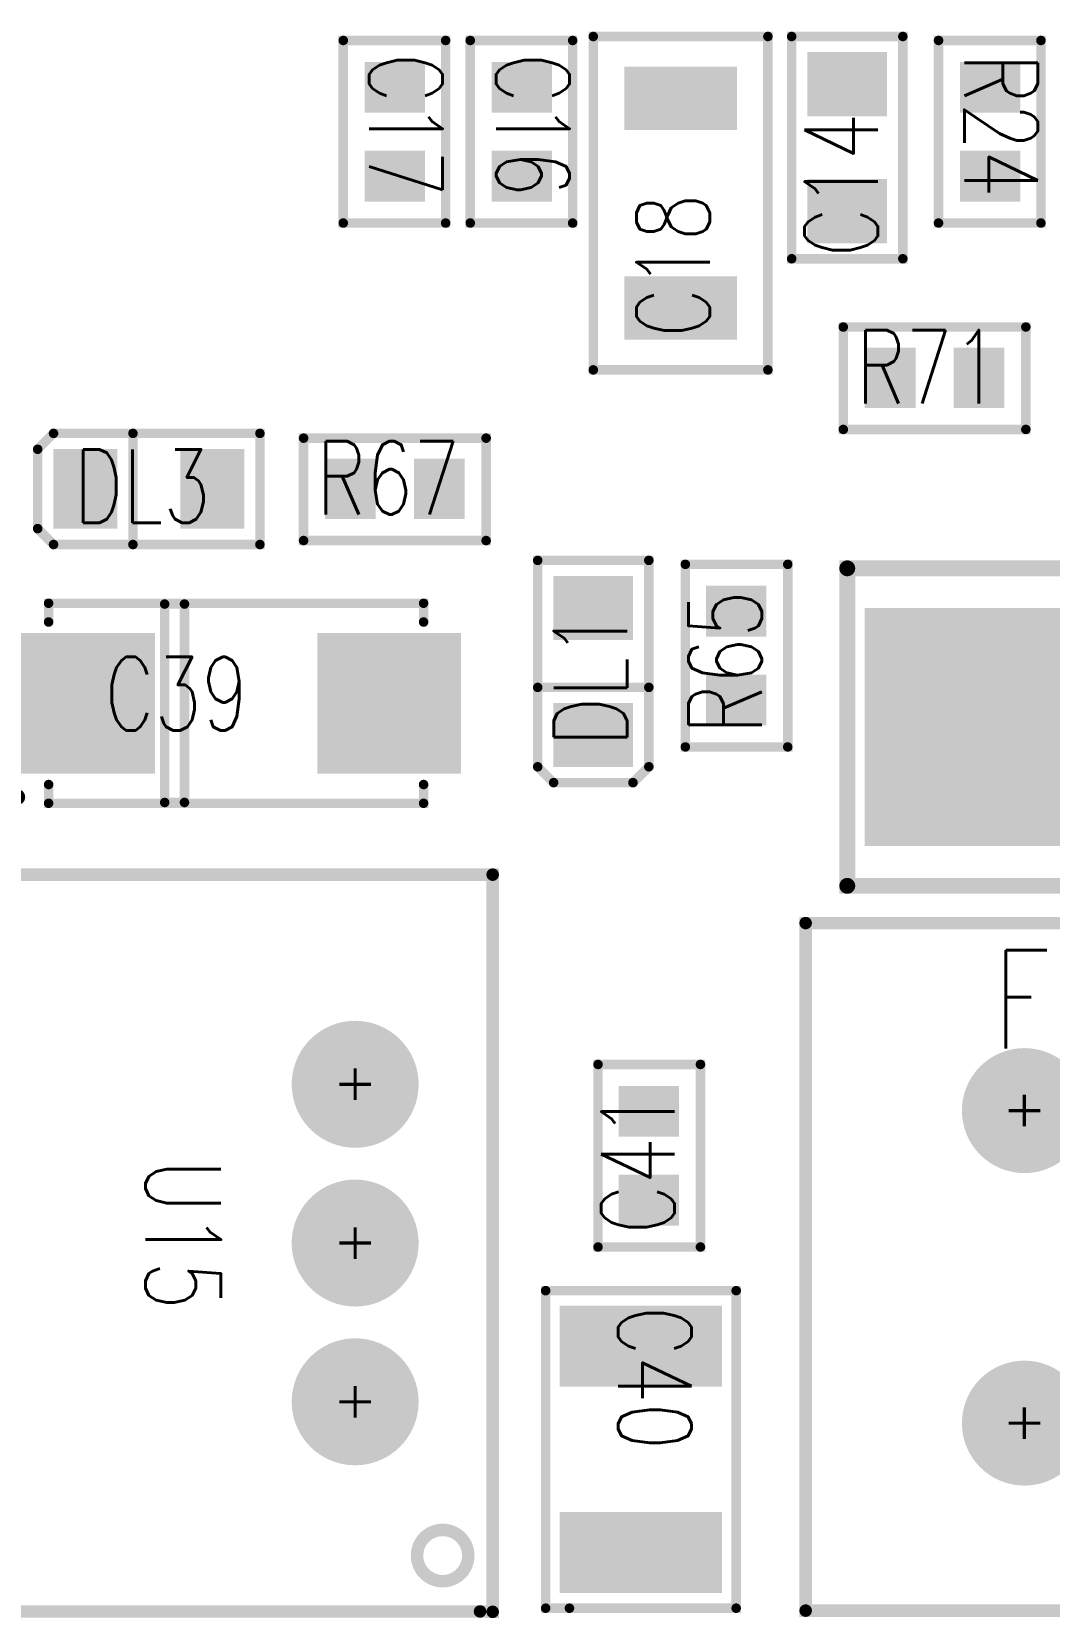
# Model space of a CAD drawing. Extents: x -268 to 95, y -38 to 132.
# Drawn here: x -176.88 to -160.6, y 83.15 to 108.53 of the extents above; entities that cross this region are included whole.
import ezdxf

# ---------------------------------------------------------------- set-up
doc = ezdxf.new("R2010")
doc.units = 0
for name, color, linetype in [('DRIL_NPLTE_THRU_01', 96, 'CONTINUOUS'), ('DRIL_NPLTE_THRU_06', 16, 'CONTINUOUS'), ('DRIL_PLTE_THRU_01', 96, 'CONTINUOUS'), ('DRIL_PLTE_THRU_06', 16, 'CONTINUOUS'), ('DRIL_SYMBOL', 2, 'CONTINUOUS'), ('PADS_BOT', 1, 'CONTINUOUS'), ('PADS_INNER', 3, 'CONTINUOUS'), ('PADS_TOP', 3, 'CONTINUOUS'), ('PART_NAME_26', 255, 'CONTINUOUS'), ('PART_TOP_2DLINE_26', 255, 'CONTINUOUS'), ('PART_TOP_COPPER_26', 255, 'CONTINUOUS')]:
    doc.layers.add(name, color=color, linetype=linetype)
doc.styles.add('W0$1524', font='simplex', dxfattribs={"width": 0.75})
doc.styles.add('W0$2032', font='simplex', dxfattribs={"width": 0.75})
doc.styles.add('W0$2497666667', font='simplex', dxfattribs={"width": 0.75})

# ---------------------------------------------------------------- blocks, each defined once
blk = doc.blocks.new('SMOOTH_0$1524')
at = {"const_width": 0.0762}
blk.add_lwpolyline([(-0.0381, 0, 1), (0.0381, 0, 1)], format="xyb", close=True, dxfattribs=at)
blk = doc.blocks.new('PART_BODY_TOP_60')
at = {"layer": 'PART_TOP_2DLINE_26', "const_width": 0.152}
blk.add_lwpolyline([(-1.778, -0.889), (-1.778, 0.889), (1.778, 0.889), (1.778, -0.889), (-1.778, -0.889)], dxfattribs=at)
at = {"layer": 'PART_TOP_2DLINE_26'}
for p in [(-1.778, 0.889), (1.778, 0.889), (-1.778, -0.889), (-1.778, -0.889), (1.778, -0.889)]:
    blk.add_blockref('SMOOTH_0$1524', p, dxfattribs=at)
blk = doc.blocks.new('DRIL_HOLE_0')
blk.add_lwpolyline([(0, 0, 1), (0, 0, 1)], format="xyb", close=True)
blk = doc.blocks.new('PAD_0')
blk.add_lwpolyline([(0, 0, 1), (0, 0, 1)], format="xyb", close=True)
blk = doc.blocks.new('PAD_2')
at = {"const_width": 1.026}
blk.add_lwpolyline([(-0.637, 0), (0.637, 0)], dxfattribs=at)
blk = doc.blocks.new('STK_TOP_11')
at = {"layer": 'DRIL_PLTE_THRU_01'}
blk.add_blockref('DRIL_HOLE_0', (0, 0), dxfattribs=at)
at = {"layer": 'DRIL_PLTE_THRU_06'}
blk.add_blockref('DRIL_HOLE_0', (0, 0), dxfattribs=at)
at = {"layer": 'PADS_BOT'}
blk.add_blockref('PAD_0', (0, 0), dxfattribs=at)
at = {"layer": 'PADS_INNER'}
blk.add_blockref('PAD_0', (0, 0), dxfattribs=at)
at = {"layer": 'PADS_TOP', "rotation": 90}
blk.add_blockref('PAD_2', (0, 0), dxfattribs=at)
blk = doc.blocks.new('SYM_TOP_12')
for name, p in [('STK_TOP_11', (-1.016, 0)), ('STK_TOP_11', (1.016, 0)), ('PART_BODY_TOP_60', (0, 0))]:
    blk.add_blockref(name, p)
blk = doc.blocks.new('PART_TOP_13')
blk.add_blockref('SYM_TOP_12', (0, 0))
at = {"layer": 'PART_NAME_26', "style": 'W0$1524', "width": 0.75}
blk.add_text('C14', height=1.17348, dxfattribs=at).set_placement((-1.75133, -0.491384))
blk = doc.blocks.new('PART_BODY_TOP_52')
at = {"layer": 'PART_TOP_2DLINE_26', "const_width": 0.1524}
blk.add_lwpolyline([(-1.4605, -0.8255), (-1.4605, 0.8128), (-1.4605, 0.8128), (1.4605, 0.8128), (1.4605, -0.8255), (-1.4605, -0.8255)], dxfattribs=at)
at = {"layer": 'PART_TOP_2DLINE_26'}
for p in [(-1.4605, 0.8128), (-1.4605, 0.8128), (1.4605, 0.8128), (-1.4605, -0.8255), (-1.4605, -0.8255), (1.4605, -0.8255)]:
    blk.add_blockref('SMOOTH_0$1524', p, dxfattribs=at)
blk = doc.blocks.new('PAD_1')
at = {"const_width": 0.8128}
blk.add_lwpolyline([(-0.4826, 0), (0.4826, 0)], dxfattribs=at)
blk = doc.blocks.new('STK_TOP_5')
at = {"layer": 'DRIL_PLTE_THRU_01'}
blk.add_blockref('DRIL_HOLE_0', (0, 0), dxfattribs=at)
at = {"layer": 'DRIL_PLTE_THRU_06'}
blk.add_blockref('DRIL_HOLE_0', (0, 0), dxfattribs=at)
at = {"layer": 'PADS_BOT'}
blk.add_blockref('PAD_0', (0, 0), dxfattribs=at)
at = {"layer": 'PADS_INNER'}
blk.add_blockref('PAD_0', (0, 0), dxfattribs=at)
at = {"layer": 'PADS_TOP', "rotation": 90}
blk.add_blockref('PAD_1', (0, 0), dxfattribs=at)
blk = doc.blocks.new('SYM_TOP_4')
for name, p in [('PART_BODY_TOP_52', (0, 0)), ('STK_TOP_5', (-0.7112, 0)), ('STK_TOP_5', (0.7112, 0))]:
    blk.add_blockref(name, p)
blk = doc.blocks.new('PART_TOP_15')
blk.add_blockref('SYM_TOP_4', (0, 0))
at = {"layer": 'PART_NAME_26', "style": 'W0$1524', "width": 0.75}
blk.add_text('C16', height=1.1735, dxfattribs=at).set_placement((-1.256, -0.411))
blk = doc.blocks.new('PART_TOP_16')
blk.add_blockref('SYM_TOP_4', (0, 0))
at = {"layer": 'PART_NAME_26', "style": 'W0$1524', "width": 0.75}
blk.add_text('C17', height=1.1735, dxfattribs=at).set_placement((-1.256, -0.411))
blk = doc.blocks.new('PART_BODY_TOP_51')
at = {"layer": 'PART_TOP_2DLINE_26', "const_width": 0.152}
blk.add_lwpolyline([(-2.667, -1.397), (2.667, -1.397), (2.667, 1.397), (-2.667, 1.397), (-2.667, -1.397)], dxfattribs=at)
at = {"layer": 'PART_TOP_2DLINE_26'}
for p in [(-2.667, 1.397), (2.667, 1.397), (-2.667, -1.397), (-2.667, -1.397), (2.667, -1.397)]:
    blk.add_blockref('SMOOTH_0$1524', p, dxfattribs=at)
blk = doc.blocks.new('PAD_4')
at = {"const_width": 1.016}
blk.add_lwpolyline([(-0.9017, 0), (0.9017, 0)], dxfattribs=at)
blk = doc.blocks.new('STK_TOP_4')
at = {"layer": 'DRIL_PLTE_THRU_01'}
blk.add_blockref('DRIL_HOLE_0', (0, 0), dxfattribs=at)
at = {"layer": 'DRIL_PLTE_THRU_06'}
blk.add_blockref('DRIL_HOLE_0', (0, 0), dxfattribs=at)
at = {"layer": 'PADS_BOT'}
blk.add_blockref('PAD_0', (0, 0), dxfattribs=at)
at = {"layer": 'PADS_INNER'}
blk.add_blockref('PAD_0', (0, 0), dxfattribs=at)
at = {"layer": 'PADS_TOP', "rotation": 90}
blk.add_blockref('PAD_4', (0, 0), dxfattribs=at)
blk = doc.blocks.new('SYM_TOP_3')
for name, p in [('PART_BODY_TOP_51', (0, 0)), ('STK_TOP_4', (-1.6764, 0)), ('STK_TOP_4', (1.6764, 0))]:
    blk.add_blockref(name, p)
blk = doc.blocks.new('PART_TOP_17')
blk.add_blockref('SYM_TOP_3', (0, 0))
at = {"layer": 'PART_NAME_26', "style": 'W0$1524', "width": 0.75}
blk.add_text('C18', height=1.17348, dxfattribs=at).set_placement((-2.15138, -0.465984))
blk = doc.blocks.new('PART_BODY_TOP_67')
at = {"layer": 'PART_TOP_2DLINE_26', "const_width": 0.152}
for points in [[(3, 1.3), (3, 1.6), (-3, 1.6), (-3, 1.3)], [(3, -1.3), (3, -1.6), (-3, -1.6), (-3, -1.3)]]:
    blk.add_lwpolyline(points, dxfattribs=at)
at = {"layer": 'PART_TOP_COPPER_26', "const_width": 0.152}
blk.add_lwpolyline([(-1.143, 1.587), (-0.826, 1.587), (-0.826, -1.587), (-1.143, -1.587)], close=True, dxfattribs=at)
blk.add_lwpolyline([(-3.548, -1.5, 1), (-3.451, -1.5, 1)], format="xyb", close=True, dxfattribs=at)
at = {"layer": 'PART_TOP_2DLINE_26'}
for p in [(-3, 1.6), (3, 1.6), (-3, 1.3), (3, 1.3), (-3, -1.3), (3, -1.3), (-3, -1.6), (3, -1.6)]:
    blk.add_blockref('SMOOTH_0$1524', p, dxfattribs=at)
at = {"layer": 'PART_TOP_COPPER_26'}
for p in [(-1.143, 1.587), (-0.826, 1.587), (-1.143, -1.587), (-0.826, -1.587)]:
    blk.add_blockref('SMOOTH_0$1524', p, dxfattribs=at)
blk = doc.blocks.new('PAD_5')
at = {"const_width": 2.25}
blk.add_lwpolyline([(-1.15, 0), (1.15, 0)], dxfattribs=at)
blk = doc.blocks.new('STK_TOP_22')
at = {"layer": 'DRIL_NPLTE_THRU_01'}
blk.add_blockref('DRIL_HOLE_0', (0, 0), dxfattribs=at)
at = {"layer": 'DRIL_NPLTE_THRU_06'}
blk.add_blockref('DRIL_HOLE_0', (0, 0), dxfattribs=at)
at = {"layer": 'PADS_BOT'}
blk.add_blockref('PAD_0', (0, 0), dxfattribs=at)
at = {"layer": 'PADS_INNER'}
blk.add_blockref('PAD_0', (0, 0), dxfattribs=at)
at = {"layer": 'PADS_TOP'}
blk.add_blockref('PAD_5', (0, 0), dxfattribs=at)
blk = doc.blocks.new('SYM_TOP_19')
for name, p in [('PART_BODY_TOP_67', (0, 0)), ('STK_TOP_22', (-2.44983, 0)), ('STK_TOP_22', (2.44983, 0))]:
    blk.add_blockref(name, p)
blk = doc.blocks.new('PART_TOP_38')
blk.add_blockref('SYM_TOP_19', (0, 0))
at = {"layer": 'PART_NAME_26', "style": 'W0$1524', "width": 0.75}
blk.add_text('C39', height=1.1735, dxfattribs=at).set_placement((-2.1, -0.433))
blk = doc.blocks.new('PART_BODY_TOP_74')
at = {"layer": 'PART_TOP_2DLINE_26', "const_width": 0.152}
blk.add_lwpolyline([(2.54, -1.143), (2.54, -1.524), (-2.54, -1.524), (-2.54, 1.524), (2.54, 1.524), (2.54, -1.143)], dxfattribs=at)
at = {"layer": 'PART_TOP_2DLINE_26'}
for p in [(-2.54, 1.524), (2.54, 1.524), (2.54, -1.143), (2.54, -1.143), (-2.54, -1.524), (2.54, -1.524)]:
    blk.add_blockref('SMOOTH_0$1524', p, dxfattribs=at)
blk = doc.blocks.new('PAD_6')
at = {"const_width": 1.295}
blk.add_lwpolyline([(-1.3, 0), (1.3, 0)], dxfattribs=at)
blk = doc.blocks.new('STK_TOP_29')
at = {"layer": 'DRIL_PLTE_THRU_01'}
blk.add_blockref('DRIL_HOLE_0', (0, 0), dxfattribs=at)
at = {"layer": 'DRIL_PLTE_THRU_06'}
blk.add_blockref('DRIL_HOLE_0', (0, 0), dxfattribs=at)
at = {"layer": 'PADS_BOT'}
blk.add_blockref('PAD_0', (0, 0), dxfattribs=at)
at = {"layer": 'PADS_INNER'}
blk.add_blockref('PAD_0', (0, 0), dxfattribs=at)
at = {"layer": 'PADS_TOP', "rotation": 90}
blk.add_blockref('PAD_6', (0, 0), dxfattribs=at)
blk = doc.blocks.new('SYM_TOP_26')
for name, p in [('STK_TOP_29', (-1.651, 0)), ('STK_TOP_29', (1.651, 0)), ('PART_BODY_TOP_74', (0, 0))]:
    blk.add_blockref(name, p)
blk = doc.blocks.new('PART_TOP_39')
blk.add_blockref('SYM_TOP_26', (0, 0))
at = {"layer": 'PART_NAME_26', "style": 'W0$1524', "width": 0.75}
blk.add_text('C40', height=1.1735, dxfattribs=at).set_placement((-2.293, -0.364))
blk = doc.blocks.new('PART_TOP_40')
blk.add_blockref('SYM_TOP_4', (0, 0))
at = {"layer": 'PART_NAME_26', "style": 'W0$1524', "width": 0.75}
blk.add_text('C41', height=1.1735, dxfattribs=at).set_placement((-1.256, -0.411))
blk = doc.blocks.new('PART_BODY_TOP_56')
at = {"layer": 'PART_TOP_2DLINE_26', "const_width": 0.152}
for points in [[(-1.778, -0.635), (-1.524, -0.889), (1.778, -0.889), (1.778, 0.889), (-1.524, 0.889), (-1.778, 0.635), (-1.778, -0.635)], [(-0.254, 0.889), (-0.254, -0.889)]]:
    blk.add_lwpolyline(points, dxfattribs=at)
at = {"layer": 'PART_TOP_2DLINE_26'}
for p in [(-1.524, 0.889), (-0.254, 0.889), (1.778, 0.889), (-1.778, 0.635), (-1.778, -0.635), (-1.778, -0.635), (-1.524, -0.889), (-0.254, -0.889), (1.778, -0.889)]:
    blk.add_blockref('SMOOTH_0$1524', p, dxfattribs=at)
blk = doc.blocks.new('SYM_TOP_8')
for name, p in [('STK_TOP_11', (-1.016, 0)), ('STK_TOP_11', (1.016, 0)), ('PART_BODY_TOP_56', (0, 0))]:
    blk.add_blockref(name, p)
blk = doc.blocks.new('PART_TOP_76')
blk.add_blockref('SYM_TOP_8', (0, 0))
at = {"layer": 'PART_NAME_26', "style": 'W0$1524', "width": 0.75}
blk.add_text('DL1', height=1.1735, dxfattribs=at).set_placement((-1.202, -0.541))
blk = doc.blocks.new('PART_TOP_78')
blk.add_blockref('SYM_TOP_8', (0, 0))
at = {"layer": 'PART_NAME_26', "style": 'W0$1524', "width": 0.75}
blk.add_text('DL3', height=1.1735, dxfattribs=at).set_placement((-1.202, -0.541))
blk = doc.blocks.new('SMOOTH_0$254')
at = {"const_width": 0.127}
blk.add_lwpolyline([(-0.0635, 0, 1), (0.0635, 0, 1)], format="xyb", close=True, dxfattribs=at)
blk = doc.blocks.new('PART_BODY_TOP_57')
at = {"layer": 'PART_TOP_2DLINE_26', "const_width": 0.254}
blk.add_lwpolyline([(-5.588, -2.54), (5.588, -2.54), (5.588, 2.54), (-5.588, 2.54), (-5.588, -2.54)], dxfattribs=at)
at = {"layer": 'PART_TOP_2DLINE_26'}
for p in [(-5.588, 2.54), (5.588, 2.54), (-5.588, -2.54), (-5.588, -2.54), (5.588, -2.54)]:
    blk.add_blockref('SMOOTH_0$254', p, dxfattribs=at)
blk = doc.blocks.new('PAD_10')
at = {"const_width": 3.81}
blk.add_lwpolyline([(-2.1209, 0), (2.1209, 0)], dxfattribs=at)
blk = doc.blocks.new('STK_TOP_12')
at = {"layer": 'DRIL_PLTE_THRU_01'}
blk.add_blockref('DRIL_HOLE_0', (0, 0), dxfattribs=at)
at = {"layer": 'DRIL_PLTE_THRU_06'}
blk.add_blockref('DRIL_HOLE_0', (0, 0), dxfattribs=at)
at = {"layer": 'PADS_BOT'}
blk.add_blockref('PAD_0', (0, 0), dxfattribs=at)
at = {"layer": 'PADS_INNER'}
blk.add_blockref('PAD_0', (0, 0), dxfattribs=at)
at = {"layer": 'PADS_TOP'}
blk.add_blockref('PAD_10', (0, 0), dxfattribs=at)
blk = doc.blocks.new('SYM_TOP_9')
for name, p in [('PART_BODY_TOP_57', (0, 0)), ('STK_TOP_12', (-3.1877, 0)), ('STK_TOP_12', (3.1877, 0))]:
    blk.add_blockref(name, p)
blk = doc.blocks.new('PART_TOP_85')
blk.add_blockref('SYM_TOP_9', (0, 0))
at = {"layer": 'PART_NAME_26', "style": 'W0$2032', "width": 0.75}
blk.add_text('F1', height=1.209, dxfattribs=at).set_placement((-2.879, -0.556))
blk = doc.blocks.new('SMOOTH_0$1998133333')
at = {"const_width": 0.0999}
blk.add_lwpolyline([(-0.05, 0, 1), (0.05, 0, 1)], format="xyb", close=True, dxfattribs=at)
blk = doc.blocks.new('PART_BODY_TOP_61')
at = {"layer": 'PART_TOP_2DLINE_26', "const_width": 0.2}
blk.add_lwpolyline([(6, 5.5), (-6, 5.5), (-6, -5.5), (6, -5.5), (6, 5.5)], dxfattribs=at)
at = {"layer": 'PART_TOP_2DLINE_26'}
for p in [(-6, 5.5), (6, 5.5), (6, 5.5), (-6, -5.5), (6, -5.5)]:
    blk.add_blockref('SMOOTH_0$1998133333', p, dxfattribs=at)
blk = doc.blocks.new('DRIL_SYMBOL_1$2996333333')
at = {"layer": 'DRIL_SYMBOL', "const_width": 0.0508}
for points in [[(0, -0.254), (0, 0.254)], [(-0.254, 0), (0.254, 0)]]:
    blk.add_lwpolyline(points, dxfattribs=at)
blk = doc.blocks.new('DRIL_HOLE_1$2996333333')
at = {"const_width": 0.649817}
blk.add_lwpolyline([(-0.324908, 0, 1), (0.324908, 0, 1)], format="xyb", close=True, dxfattribs=at)
blk.add_blockref('DRIL_SYMBOL_1$2996333333', (0, 0))
blk = doc.blocks.new('PAD_14')
at = {"const_width": 1}
blk.add_lwpolyline([(0, -0.5, 1), (0, 0.5, 1)], format="xyb", close=True, dxfattribs=at)
blk = doc.blocks.new('STK_TOP_16')
at = {"layer": 'DRIL_PLTE_THRU_01'}
blk.add_blockref('DRIL_HOLE_1$2996333333', (0, 0), dxfattribs=at)
at = {"layer": 'DRIL_PLTE_THRU_06'}
blk.add_blockref('DRIL_HOLE_1$2996333333', (0, 0), dxfattribs=at)
at = {"layer": 'PADS_BOT'}
blk.add_blockref('PAD_14', (0, 0), dxfattribs=at)
at = {"layer": 'PADS_INNER'}
blk.add_blockref('PAD_14', (0, 0), dxfattribs=at)
at = {"layer": 'PADS_TOP'}
blk.add_blockref('PAD_14', (0, 0), dxfattribs=at)
blk = doc.blocks.new('SYM_TOP_13')
for name, p in [('PART_BODY_TOP_61', (0, 0)), ('STK_TOP_16', (-2.5, 2.5)), ('STK_TOP_16', (2.5, 2.5)), ('STK_TOP_16', (0, 0)), ('STK_TOP_16', (5, 0)), ('STK_TOP_16', (-2.5, -2.5)), ('STK_TOP_16', (2.5, -2.5))]:
    blk.add_blockref(name, p)
blk = doc.blocks.new('PART_TOP_90')
blk.add_blockref('SYM_TOP_13', (0, 0))
at = {"layer": 'PART_NAME_26', "style": 'W0$2497666667', "width": 0.75}
blk.add_text('FLT1', height=1.5747153, dxfattribs=at).set_placement((-2.99974, 3.491838))
blk = doc.blocks.new('PART_TOP_138')
blk.add_blockref('SYM_TOP_4', (0, 0))
at = {"layer": 'PART_NAME_26', "style": 'W0$1524', "width": 0.75}
blk.add_text('R24', height=1.1735, dxfattribs=at).set_placement((-1.256, -0.411))
blk = doc.blocks.new('PART_TOP_179')
blk.add_blockref('SYM_TOP_4', (0, 0))
at = {"layer": 'PART_NAME_26', "style": 'W0$1524', "width": 0.75}
blk.add_text('R65', height=1.1735, dxfattribs=at).set_placement((-1.256, -0.411))
blk = doc.blocks.new('PART_TOP_181')
blk.add_blockref('SYM_TOP_4', (0, 0))
at = {"layer": 'PART_NAME_26', "style": 'W0$1524', "width": 0.75}
blk.add_text('R67', height=1.1735, dxfattribs=at).set_placement((-1.256, -0.411))
blk = doc.blocks.new('PART_TOP_185')
blk.add_blockref('SYM_TOP_4', (0, 0))
at = {"layer": 'PART_NAME_26', "style": 'W0$1524', "width": 0.75}
blk.add_text('R71', height=1.1735, dxfattribs=at).set_placement((-1.256, -0.411))
blk = doc.blocks.new('PART_BODY_TOP_80')
at = {"layer": 'PART_TOP_2DLINE_26', "const_width": 0.2}
blk.add_lwpolyline([(-5.894, -1.998), (-5.894, 5.695), (5.894, 5.695), (5.894, -2.2), (-5.9, -2.2), (-5.894, -1.998)], dxfattribs=at)
at = {"layer": 'PART_TOP_COPPER_26', "const_width": 0.2}
blk.add_lwpolyline([(-5.41, -1.4, 1), (-4.59, -1.4, 1)], format="xyb", close=True, dxfattribs=at)
at = {"layer": 'PART_TOP_2DLINE_26'}
for p in [(-5.894, 5.695), (5.894, 5.695), (-5.894, -1.998), (-5.894, -1.998), (-5.9, -2.2), (5.894, -2.2)]:
    blk.add_blockref('SMOOTH_0$1998133333', p, dxfattribs=at)
blk = doc.blocks.new('DRIL_SYMBOL_1$09982')
at = {"layer": 'DRIL_SYMBOL', "const_width": 0.0508}
for points in [[(0, -0.254), (0, 0.254)], [(-0.254, 0), (0.254, 0)]]:
    blk.add_lwpolyline(points, dxfattribs=at)
blk = doc.blocks.new('DRIL_HOLE_1$09982')
at = {"const_width": 0.55}
blk.add_lwpolyline([(-0.275, 0, 1), (0.275, 0, 1)], format="xyb", close=True, dxfattribs=at)
blk.add_blockref('DRIL_SYMBOL_1$09982', (0, 0))
blk = doc.blocks.new('PAD_43')
at = {"const_width": 1.016}
blk.add_lwpolyline([(0, -0.508, 1), (0, 0.508, 1)], format="xyb", close=True, dxfattribs=at)
blk = doc.blocks.new('STK_TOP_25')
at = {"layer": 'DRIL_PLTE_THRU_01'}
blk.add_blockref('DRIL_HOLE_1$09982', (0, 0), dxfattribs=at)
at = {"layer": 'DRIL_PLTE_THRU_06'}
blk.add_blockref('DRIL_HOLE_1$09982', (0, 0), dxfattribs=at)
at = {"layer": 'PADS_BOT'}
blk.add_blockref('PAD_43', (0, 0), dxfattribs=at)
at = {"layer": 'PADS_INNER'}
blk.add_blockref('PAD_43', (0, 0), dxfattribs=at)
at = {"layer": 'PADS_TOP'}
blk.add_blockref('PAD_43', (0, 0), dxfattribs=at)
blk = doc.blocks.new('SYM_TOP_32')
for name, p in [('PART_BODY_TOP_80', (0, 0)), ('STK_TOP_25', (-2.54, 0)), ('STK_TOP_25', (0, 0)), ('STK_TOP_25', (2.54, 0))]:
    blk.add_blockref(name, p)
blk = doc.blocks.new('PART_TOP_215')
blk.add_blockref('SYM_TOP_32', (0, 0))
at = {"layer": 'PART_NAME_26', "style": 'W0$2032', "width": 0.75}
blk.add_text('U15', height=1.209, rotation=180, dxfattribs=at).set_placement((1.339, 3.357))

msp = doc.modelspace()

# ---------------------------------------------------------------- block references
for name, p, rotation in [('PART_TOP_16', (-171.069, 106.934), 270), ('PART_TOP_15', (-169.037, 106.934), 270), ('PART_TOP_17', (-166.497, 105.791), 90), ('PART_TOP_13', (-163.83, 106.68), 90), ('PART_TOP_138', (-161.544, 106.934), 270), ('PART_TOP_76', (-167.894, 98.298), 90), ('PART_TOP_179', (-165.608, 98.552), 90), ('PART_TOP_85', (-158.242, 97.409), 180), ('PART_TOP_215', (-171.704, 89.154), 90), ('PART_TOP_40', (-167.005, 90.551), 90), ('PART_TOP_39', (-167.132, 85.852), 270)]:
    msp.add_blockref(name, p, dxfattribs=dict(rotation=rotation))
for name, p in [('PART_TOP_185', (-162.433, 102.997)), ('PART_TOP_78', (-175.006, 101.219)), ('PART_TOP_181', (-171.069, 101.219)), ('PART_TOP_38', (-173.609, 97.79)), ('PART_TOP_90', (-158.496, 88.773))]:
    msp.add_blockref(name, p)

doc.saveas('drawing.dxf')
